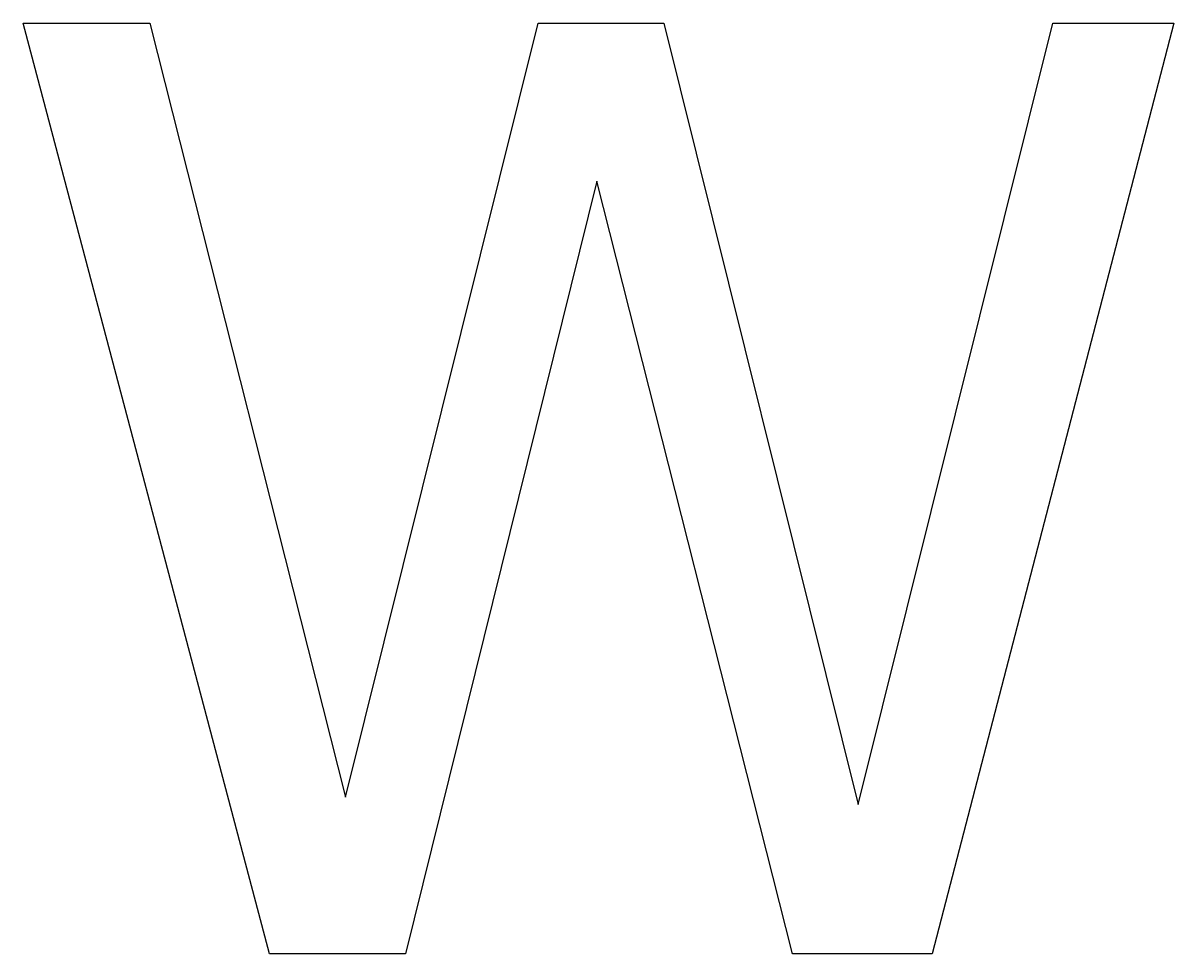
# Model space of a CAD drawing. Header units: metres. Extents: x -114 to 114, y 0 to 184.
import ezdxf

# ---------------------------------------------------------------- set-up
doc = ezdxf.new("R2010")
doc.units = ezdxf.units.M

msp = doc.modelspace()

# ---------------------------------------------------------------- linework, layer by layer
at = {"layer": 'COMPONENT0'}
for p, q in [((-64.95, 0), (-113.55, 183.68)), ((-113.55, 183.68), (-88.51, 183.68)), ((-88.51, 183.68), (-49.9, 30.96)), ((-49.9, 30.96), (-11.9, 183.68)), ((-11.9, 183.68), (12.89, 183.68)), ((12.89, 183.68), (51.26, 29.48)), ((51.26, 29.48), (89.62, 183.68)), ((113.55, 183.68), (65.81, 0)), ((89.62, 183.68), (113.55, 183.68)), ((-0.31, 152.47), (-38.06, 0)), ((38.3, 0), (-0.31, 152.47)), ((-38.06, 0), (-64.95, 0)), ((65.81, 0), (38.3, 0))]:
    msp.add_line(p, q, dxfattribs=at)

doc.saveas('drawing.dxf')
